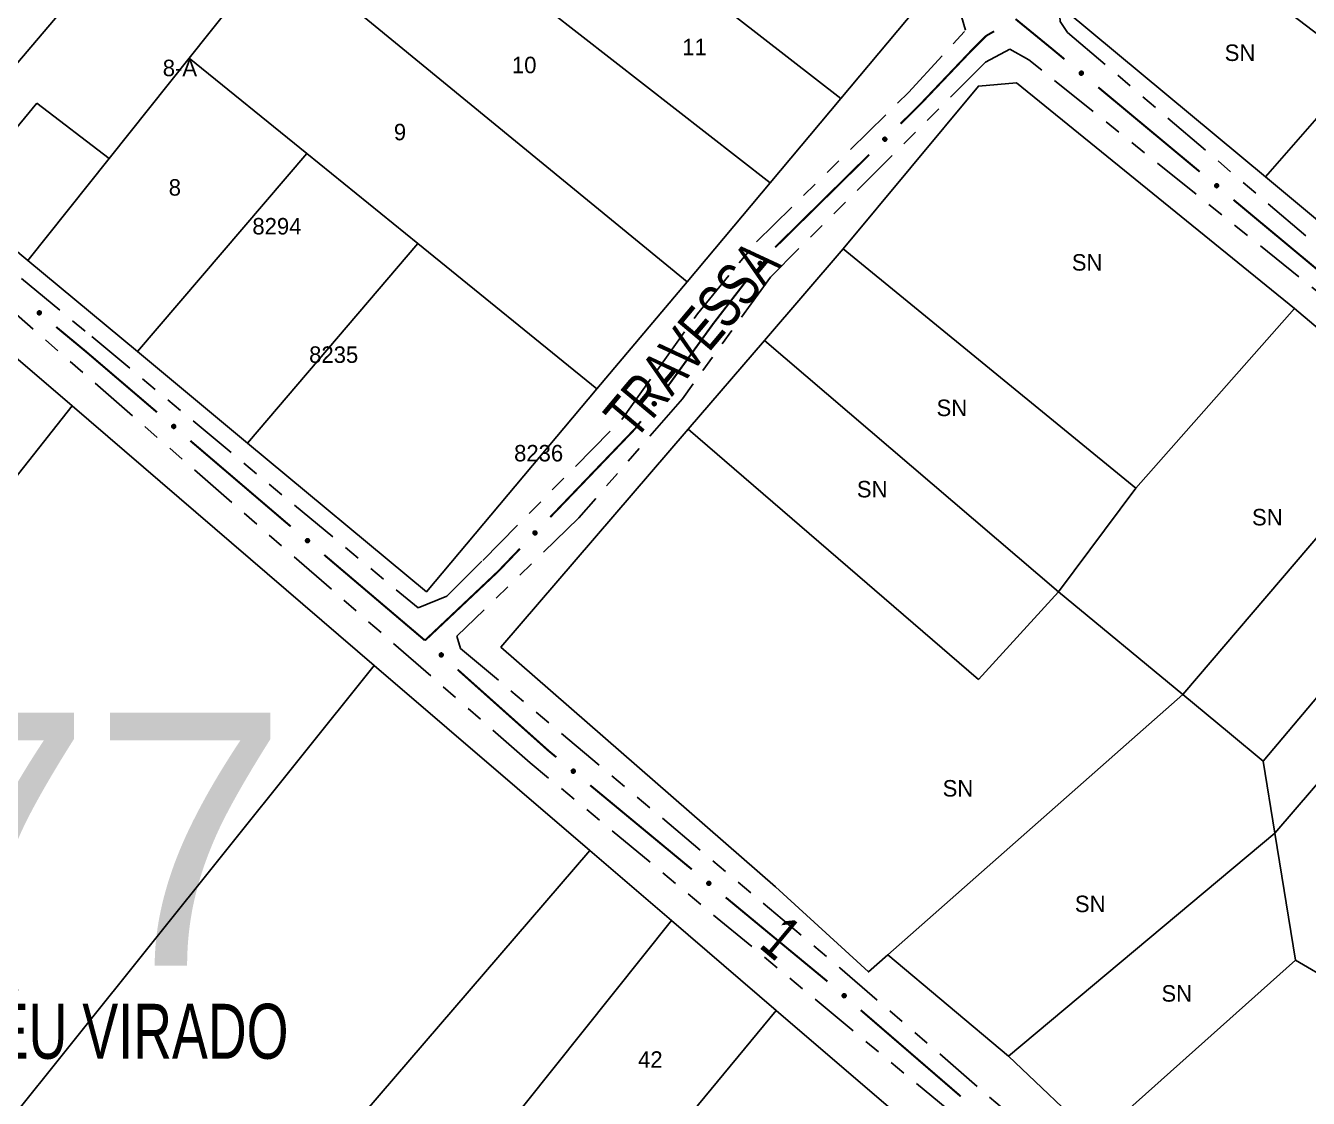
# Model space of a CAD drawing. Extents: x 204373 to 205952, y 4873300 to 4875179.
# Drawn here: x 205516 to 205632.6, y 4874047.8 to 4874145.4 of the extents above; entities that cross this region are included whole.
import ezdxf
from ezdxf.enums import TextEntityAlignment as Align

# ---------------------------------------------------------------- set-up
doc = ezdxf.new("R2010")
doc.units = 0
doc.header["$LTSCALE"] = 1.5
doc.header["$MEASUREMENT"] = 0
doc.linetypes.add('TRACO_25', pattern=[8, 3, -1, 1, -1, 1, -1])
for name, color, linetype in [('CD_MALHA_LOTES', 7, 'CONTINUOUS'), ('LM-TXT-LSB', 7, 'CONTINUOUS'), ('RU-QUADRA', 220, 'CONTINUOUS'), ('SV-EIXO-RUA-N-PAV', 6, 'CONTINUOUS'), ('SV-RUA-NAO-PAV', 7, 'CONTINUOUS'), ('SV-TXT-RUA-N-PAV', 7, 'CONTINUOUS'), ('Th_NmrPort', 1, 'CONTINUOUS')]:
    doc.layers.add(name, color=color, linetype=linetype)
doc.styles.add('ARIAL', font='ARIAL.SHX')
doc.styles.add('SWIS', font='swissko.ttf')

msp = doc.modelspace()

# ---------------------------------------------------------------- linework, layer by layer
at = {"layer": 'CD_MALHA_LOTES', "linetype": 'Continuous', "flags": 128}
for points in [[(205506.673134, 4874131.987802), (205529.994508, 4874159.438417)], [(205590.100991, 4874138.81512), (205566.262376, 4874157.373311)], [(205637.416084, 4874141.636147), (205618.680543, 4874155.943543)], [(205530.850399, 4874142.483117), (205538.844339, 4874152.532556)], [(205583.697039, 4874131.14173), (205560.647941, 4874149.12366)], [(205597.794301, 4874148.033455), (205590.100991, 4874138.81512)], [(205576.127948, 4874122.137437), (205545.260855, 4874147.452037)], [(205628.719442, 4874131.667741), (205610.596723, 4874146.737827)], [(205523.589285, 4874133.354937), (205530.850399, 4874142.483117)], [(205541.556059, 4874133.791969), (205530.850399, 4874142.483117)], [(205628.719442, 4874131.667741), (205637.416084, 4874141.636147)], [(205590.321033, 4874125.136261), (205602.611078, 4874139.9374), (205606.091547, 4874140.212287)], [(205606.091547, 4874140.212287), (205631.363186, 4874119.708956)], [(205509.655116, 4874129.507321), (205516.99763, 4874138.362171)], [(205516.99763, 4874138.362171), (205523.589285, 4874133.354937)], [(205590.100991, 4874138.81512), (205583.697039, 4874131.14173)], [(205526.167074, 4874115.772295), (205541.556059, 4874133.791969)], [(205551.64948, 4874125.60563), (205541.556059, 4874133.791969)], [(205516.198806, 4874124.064129), (205523.589285, 4874133.354937)], [(205637.643115, 4874124.247192), (205628.719442, 4874131.667741)], [(205583.697039, 4874131.14173), (205576.127948, 4874122.137437)], [(205516.198806, 4874124.064129), (205509.655116, 4874129.507321)], [(205536.16053, 4874107.459509), (205551.64948, 4874125.60563)], [(205551.64948, 4874125.60563), (205567.934846, 4874112.390812)], [(205583.155043, 4874116.79491), (205590.321033, 4874125.136261)], [(205616.945223, 4874103.357732), (205590.321033, 4874125.136261)], [(205505.466824, 4874123.50044), (205520.20981, 4874110.835692)], [(205526.167074, 4874115.772295), (205516.198806, 4874124.064129)], [(205576.127948, 4874122.137437), (205567.934846, 4874112.390812)], [(205616.945223, 4874103.357732), (205631.363186, 4874119.708956)], [(205631.363186, 4874119.708956), (205642.862284, 4874109.962137)], [(205576.213087, 4874108.714338), (205583.155043, 4874116.79491)], [(205609.886868, 4874093.931975), (205583.155043, 4874116.79491)], [(205536.16053, 4874107.459509), (205526.167074, 4874115.772295)], [(205567.934846, 4874112.390812), (205552.420182, 4874093.934357)], [(205520.20981, 4874110.835692), (205498.073437, 4874082.794485)], [(205520.20981, 4874110.835692), (205547.686467, 4874087.232268)], [(205621.211313, 4874084.571658), (205642.862284, 4874109.962137)], [(205576.213087, 4874108.714338), (205559.194359, 4874088.904209)], [(205602.623657, 4874085.963376), (205576.213087, 4874108.714338)], [(205552.420182, 4874093.934357), (205536.16053, 4874107.459509)], [(205628.521346, 4874078.529487), (205649.947693, 4874103.956431)], [(205609.886868, 4874093.931975), (205616.945223, 4874103.357732)], [(205629.584921, 4874071.970284), (205654.009984, 4874100.421178)], [(205609.886868, 4874093.931975), (205602.623657, 4874085.963376)], [(205621.211313, 4874084.571658), (205609.886868, 4874093.931975)], [(205559.194359, 4874088.904209), (205584.179129, 4874067.08005)], [(205506.973161, 4874036.412974), (205547.686467, 4874087.232268)], [(205547.686467, 4874087.232268), (205567.284492, 4874070.396868)], [(205594.388169, 4874060.913401), (205621.211313, 4874084.571658)], [(205625.438352, 4874081.077763), (205621.211313, 4874084.571658)], [(205628.521346, 4874078.529487), (205625.438352, 4874081.077763)], [(205629.584921, 4874071.970284), (205628.521346, 4874078.529487)], [(205605.342642, 4874051.677458), (205629.584921, 4874071.970284)], [(205631.456609, 4874060.42735), (205629.584921, 4874071.970284)], [(205524.891474, 4874021.064134), (205567.284492, 4874070.396868)], [(205567.284492, 4874070.396868), (205574.69969, 4874064.02695)], [(205584.179129, 4874067.08005), (205592.619978, 4874059.35384)], [(205553.372406, 4874037.284463), (205574.69969, 4874064.02695)], [(205574.69969, 4874064.02695), (205584.234424, 4874055.836274)], [(205592.619978, 4874059.35384), (205594.388169, 4874060.913401)], [(205605.342642, 4874051.677458), (205594.388169, 4874060.913401)], [(205613.271122, 4874044.177822), (205631.456609, 4874060.42735)], [(205634.862667, 4874058.401983), (205631.456609, 4874060.42735)], [(205562.468212, 4874029.486137), (205584.234424, 4874055.836274)], [(205584.234424, 4874055.836274), (205594.433271, 4874047.075103)], [(205613.271122, 4874044.177822), (205605.342642, 4874051.677458)]]:
    msp.add_lwpolyline(points, dxfattribs=at)
at = {"layer": 'RU-QUADRA', "linetype": 'Continuous', "flags": 128}
for points in [[(205597.794301, 4874148.033455), (205590.100991, 4874138.81512), (205583.697039, 4874131.14173), (205576.127948, 4874122.137437), (205567.934846, 4874112.390812), (205552.420182, 4874093.934357), (205536.16053, 4874107.459509), (205526.167074, 4874115.772295), (205516.198806, 4874124.064129), (205509.655116, 4874129.507321), (205506.673134, 4874131.987802), (205497.642596, 4874139.499611), (205470.11777, 4874162.395393), (205478.161066, 4874171.223106), (205485.749463, 4874179.551554), (205493.952644, 4874188.554744), (205501.96743, 4874197.351165), (205509.513111, 4874205.632733), (205516.976678, 4874213.824179), (205539.522782, 4874195.472701), (205554.60189, 4874183.199011), (205564.223253, 4874175.36767), (205573.416268, 4874167.884985)], [(205737.446217, 4874125.700868), (205718.862079, 4874102.248836), (205713.288873, 4874095.215795), (205705.711804, 4874086.985237), (205695.626783, 4874076.030428), (205677.514006, 4874091.092247), (205673.672091, 4874094.287021), (205669.061794, 4874098.120749), (205647.095852, 4874116.386696), (205637.643115, 4874124.247192), (205628.719442, 4874131.667741), (205610.596723, 4874146.737827), (205618.680543, 4874155.943543), (205626.542205, 4874164.896268), (205634.525693, 4874173.987728), (205641.876399, 4874182.358587), (205653.6503, 4874195.766503), (205677.140718, 4874176.125079), (205683.928875, 4874170.449188), (205693.13468, 4874162.75179), (205702.381209, 4874155.02034), (205711.587093, 4874147.322875), (205725.178818, 4874135.958206), (205731.311065, 4874130.830752)], [(205690.905935, 4874068.904923), (205660.471043, 4874034.468843), (205644.766316, 4874016.721931), (205635.497877, 4874024.331051), (205628.411083, 4874030.149104), (205612.681826, 4874043.651259), (205613.271122, 4874044.177822), (205605.342642, 4874051.677458), (205594.388169, 4874060.913401), (205592.619978, 4874059.35384), (205584.179129, 4874067.08005), (205559.194359, 4874088.904209), (205576.213087, 4874108.714338), (205583.155043, 4874116.79491), (205590.321033, 4874125.136261), (205602.611078, 4874139.9374), (205606.091547, 4874140.212287), (205631.363186, 4874119.708956), (205642.862284, 4874109.962137), (205649.947693, 4874103.956431), (205654.009984, 4874100.421178), (205663.422806, 4874092.229567), (205662.922223, 4874091.52951)]]:
    msp.add_lwpolyline(points, close=True, dxfattribs=at)
msp.add_lwpolyline([(205594.433271, 4874047.075103), (205584.234424, 4874055.836274), (205574.69969, 4874064.02695), (205567.284492, 4874070.396868), (205547.686467, 4874087.232268), (205520.20981, 4874110.835692), (205505.466824, 4874123.50044), (205493.676997, 4874133.62832), (205482.855221, 4874142.490573), (205474.650983, 4874149.209251), (205464.20672, 4874157.762349), (205455.417263, 4874164.960279), (205446.698875, 4874172.10001), (205430.890341, 4874185.046057)], dxfattribs=at)
at = {"layer": 'SV-EIXO-RUA-N-PAV', "const_width": 0.18}
for points in [[(205605.996812, 4874146.029865), (205608.901685, 4874143.65315)], [(205601.950172, 4874143.128365), (205603.20459, 4874144.382784)], [(205603.20459, 4874144.382784), (205603.326465, 4874144.504658)], [(205603.326465, 4874144.504658), (205604.045142, 4874144.915141)], [(205597.251792, 4874138.192694), (205601.79436, 4874142.964684)], [(205601.79436, 4874142.964684), (205601.950172, 4874143.128365)], [(205608.901685, 4874143.65315), (205609.363801, 4874143.275056)], [(205609.363801, 4874143.275056), (205610.442077, 4874142.377559)], [(205613.516457, 4874139.818616), (205622.739597, 4874132.141789)], [(205595.534742, 4874136.499286), (205596.958726, 4874137.903662)], [(205596.958726, 4874137.903662), (205597.251792, 4874138.192694)], [(205584.142876, 4874125.264279), (205592.686776, 4874133.690535)], [(205625.813977, 4874129.582846), (205635.037118, 4874121.906019)], [(205578.482003, 4874118.283904), (205581.533356, 4874122.23936)], [(205518.765517, 4874118.018971), (205521.075824, 4874116.105209)], [(205574.542958, 4874112.849919), (205578.479443, 4874118.280371)], [(205578.479443, 4874118.280371), (205578.482003, 4874118.283904)], [(205521.075824, 4874116.105209), (205521.475862, 4874115.773834)], [(205521.475862, 4874115.773834), (205527.923435, 4874110.264902)], [(205574.364659, 4874112.61759), (205574.542958, 4874112.849919)], [(205571.410705, 4874108.768499), (205571.929384, 4874109.444353)], [(205563.691239, 4874100.72555), (205571.308183, 4874108.661681)], [(205571.308183, 4874108.661681), (205571.410705, 4874108.768499)], [(205530.964551, 4874107.666514), (205539.327617, 4874100.520948)], [(205539.327617, 4874100.520948), (205539.695617, 4874100.206522)], [(205539.695617, 4874100.206522), (205540.088826, 4874099.872442)], [(205558.95288, 4874095.788632), (205560.921441, 4874097.839685)], [(205543.137148, 4874097.282514), (205552.282116, 4874089.512729)], [(205552.294719, 4874089.502021), (205558.838648, 4874095.680775)], [(205558.838648, 4874095.680775), (205558.95288, 4874095.788632)], [(205555.267014, 4874086.849959), (205563.469231, 4874079.520318)], [(205563.469231, 4874079.520318), (205563.536024, 4874079.460631)], [(205563.536024, 4874079.460631), (205564.237312, 4874078.880056)], [(205567.318462, 4874076.329269), (205576.56191, 4874068.676905)], [(205579.64306, 4874066.126118), (205582.724209, 4874063.57533)], [(205582.724209, 4874063.57533), (205582.79781, 4874063.514398)], [(205582.79781, 4874063.514398), (205588.893173, 4874058.481816)], [(205591.922448, 4874055.869663), (205601.006866, 4874048.029169)]]:
    msp.add_lwpolyline(points, dxfattribs=at)
at = {"layer": 'SV-EIXO-RUA-N-PAV'}
for points in [[(205611.939257, 4874141.274613), (205611.987894, 4874141.279759), (205612.030747, 4874141.274236), (205612.065163, 4874141.259342), (205612.092144, 4874141.238251), (205612.117316, 4874141.213565), (205612.137204, 4874141.183077), (205612.151782, 4874141.144349), (205612.157287, 4874141.095596), (205612.148744, 4874141.052069), (205612.135948, 4874141.017546), (205612.115575, 4874140.988146), (205612.091184, 4874140.964094), (205612.058831, 4874140.944483), (205612.01944, 4874140.930093), (205611.970283, 4874140.925744), (205611.928308, 4874140.931447), (205611.895397, 4874140.946727), (205611.86597, 4874140.967395), (205611.840573, 4874140.992906), (205611.821223, 4874141.022946), (205611.806806, 4874141.062633), (205611.803157, 4874141.111208), (205611.808367, 4874141.153138), (205611.82318, 4874141.186254), (205611.844181, 4874141.214768), (205611.868634, 4874141.240316), (205611.898449, 4874141.261584), (205611.939257, 4874141.274613)], [(205593.931163, 4874135.072396), (205593.930809, 4874135.121303), (205593.940505, 4874135.163409), (205593.958701, 4874135.196199), (205593.982335, 4874135.220983), (205594.009369, 4874135.243614), (205594.04166, 4874135.260418), (205594.08163, 4874135.27113), (205594.130688, 4874135.271829), (205594.173169, 4874135.259061), (205594.20627, 4874135.242942), (205594.233532, 4874135.219786), (205594.255077, 4874135.193155), (205594.271423, 4874135.159036), (205594.281883, 4874135.118424), (205594.281392, 4874135.069077), (205594.271603, 4874135.027863), (205594.25317, 4874134.996609), (205594.229717, 4874134.969349), (205594.20184, 4874134.946575), (205594.170048, 4874134.930263), (205594.129139, 4874134.919805), (205594.08044, 4874134.920935), (205594.039223, 4874134.930229), (205594.007718, 4874134.948218), (205593.9814, 4874134.971912), (205593.958371, 4874134.998752), (205593.940128, 4874135.030508), (205593.931163, 4874135.072396)], [(205624.236777, 4874131.038843), (205624.285414, 4874131.043989), (205624.328268, 4874131.038466), (205624.362684, 4874131.023572), (205624.389665, 4874131.002481), (205624.414837, 4874130.977795), (205624.434725, 4874130.947307), (205624.449303, 4874130.908579), (205624.454807, 4874130.859826), (205624.446264, 4874130.816298), (205624.433468, 4874130.781776), (205624.413095, 4874130.752376), (205624.388704, 4874130.728324), (205624.356352, 4874130.708713), (205624.316961, 4874130.694323), (205624.267804, 4874130.689974), (205624.225828, 4874130.695677), (205624.192918, 4874130.710957), (205624.163491, 4874130.731625), (205624.138094, 4874130.757136), (205624.118744, 4874130.787176), (205624.104327, 4874130.826863), (205624.100678, 4874130.875438), (205624.105887, 4874130.917368), (205624.120701, 4874130.950484), (205624.141702, 4874130.978998), (205624.166154, 4874131.004546), (205624.195969, 4874131.025814), (205624.236777, 4874131.038843)], [(205582.605952, 4874123.762639), (205582.60151, 4874123.811345), (205582.607653, 4874123.854114), (205582.623043, 4874123.888311), (205582.644522, 4874123.914983), (205582.66957, 4874123.939796), (205582.700343, 4874123.95924), (205582.739277, 4874123.973256), (205582.788105, 4874123.978055), (205582.831504, 4874123.968883), (205582.865838, 4874123.955588), (205582.89494, 4874123.934792), (205582.918636, 4874123.910056), (205582.937777, 4874123.877423), (205582.951596, 4874123.837828), (205582.955233, 4874123.788613), (205582.948923, 4874123.746725), (205582.933169, 4874123.714039), (205582.912076, 4874123.684913), (205582.886201, 4874123.659888), (205582.855884, 4874123.640975), (205582.815993, 4874123.627134), (205582.76737, 4874123.624188), (205582.72552, 4874123.630004), (205582.692621, 4874123.645295), (205582.664415, 4874123.666706), (205582.639222, 4874123.691527), (205582.618388, 4874123.721646), (205582.605952, 4874123.762639)], [(205517.184886, 4874119.471242), (205517.233511, 4874119.476502), (205517.276377, 4874119.471081), (205517.310828, 4874119.456268), (205517.337859, 4874119.435241), (205517.363089, 4874119.410614), (205517.383049, 4874119.380173), (205517.397718, 4874119.34148), (205517.403338, 4874119.29274), (205517.394898, 4874119.249192), (205517.382183, 4874119.21464), (205517.36188, 4874119.185192), (205517.337545, 4874119.161082), (205517.305239, 4874119.141395), (205517.265882, 4874119.126912), (205517.216735, 4874119.122447), (205517.174747, 4874119.128051), (205517.141801, 4874119.143253), (205517.112325, 4874119.163852), (205517.086868, 4874119.189303), (205517.067447, 4874119.219297), (205517.052936, 4874119.25895), (205517.049172, 4874119.307516), (205517.054283, 4874119.349458), (205517.069019, 4874119.38261), (205517.089952, 4874119.411172), (205517.114344, 4874119.436779), (205517.144109, 4874119.458117), (205517.184886, 4874119.471242)], [(205572.972218, 4874110.984008), (205572.965151, 4874111.032403), (205572.968974, 4874111.075441), (205572.982494, 4874111.11042), (205573.002501, 4874111.138214), (205573.026172, 4874111.164343), (205573.055849, 4874111.185422), (205573.093969, 4874111.201521), (205573.142466, 4874111.208951), (205573.186298, 4874111.202137), (205573.221299, 4874111.190717), (205573.251483, 4874111.171524), (205573.276481, 4874111.148104), (205573.297357, 4874111.116553), (205573.313295, 4874111.077762), (205573.319585, 4874111.028815), (205573.315548, 4874110.986647), (205573.301583, 4874110.953158), (205573.282095, 4874110.922936), (205573.257609, 4874110.896549), (205573.228358, 4874110.876026), (205573.189273, 4874110.860049), (205573.140881, 4874110.854481), (205573.098777, 4874110.858027), (205573.065101, 4874110.871519), (205573.035779, 4874110.891374), (205573.009282, 4874110.914797), (205572.986851, 4874110.943747), (205572.972218, 4874110.984008)], [(205529.406264, 4874109.142734), (205529.454963, 4874109.147253), (205529.497742, 4874109.141178), (205529.531963, 4874109.125841), (205529.558669, 4874109.104404), (205529.583521, 4874109.079395), (205529.603014, 4874109.048653), (205529.617091, 4874109.00974), (205529.621966, 4874108.96092), (205529.612863, 4874108.917507), (205529.599622, 4874108.883152), (205529.578872, 4874108.854017), (205529.554172, 4874108.830282), (205529.52157, 4874108.81109), (205529.481996, 4874108.797209), (205529.432787, 4874108.793495), (205529.390889, 4874108.799738), (205529.358178, 4874108.815442), (205529.32902, 4874108.836488), (205529.303954, 4874108.862324), (205529.284994, 4874108.892611), (205529.27109, 4874108.932481), (205529.268067, 4874108.981099), (205529.273817, 4874109.022958), (205529.289057, 4874109.055881), (205529.310424, 4874109.084121), (205529.335204, 4874109.109352), (205529.365291, 4874109.130233), (205529.406264, 4874109.142734)], [(205541.574766, 4874098.754399), (205541.623453, 4874098.759052), (205541.666248, 4874098.753096), (205541.700511, 4874098.737855), (205541.727277, 4874098.716492), (205541.752198, 4874098.691552), (205541.771777, 4874098.660864), (205541.785962, 4874098.621991), (205541.790973, 4874098.573184), (205541.78199, 4874098.529746), (205541.768845, 4874098.495355), (205541.748175, 4874098.466162), (205541.723542, 4874098.442358), (205541.690993, 4874098.423076), (205541.651458, 4874098.409085), (205541.602259, 4874098.405234), (205541.560344, 4874098.411361), (205541.52759, 4874098.426974), (205541.498373, 4874098.447939), (205541.473236, 4874098.473705), (205541.454191, 4874098.50394), (205541.440177, 4874098.543771), (205541.437019, 4874098.59238), (205541.442653, 4874098.634255), (205541.457801, 4874098.66722), (205541.479089, 4874098.695519), (205541.503799, 4874098.720819), (205541.533828, 4874098.741784), (205541.574766, 4874098.754399)], [(205562.127429, 4874099.255182), (205562.125733, 4874099.304061), (205562.13427, 4874099.346417), (205562.151559, 4874099.379694), (205562.174504, 4874099.405117), (205562.200907, 4874099.428482), (205562.232724, 4874099.446166), (205562.272385, 4874099.457971), (205562.321405, 4874099.460016), (205562.36422, 4874099.448419), (205562.397752, 4874099.433215), (205562.425639, 4874099.410816), (205562.447907, 4874099.384786), (205562.465183, 4874099.351129), (205562.476754, 4874099.310819), (205562.477618, 4874099.261478), (205562.468963, 4874099.22001), (205562.451396, 4874099.188262), (205562.4287, 4874099.160369), (205562.401458, 4874099.136838), (205562.370126, 4874099.119659), (205562.329519, 4874099.108083), (205562.280808, 4874099.107875), (205562.239351, 4874099.116035), (205562.207364, 4874099.133152), (205562.180406, 4874099.156115), (205562.156649, 4874099.182312), (205562.137541, 4874099.213555), (205562.127429, 4874099.255182)], [(205553.741011, 4874088.359588), (205553.789796, 4874088.363069), (205553.832435, 4874088.356086), (205553.866323, 4874088.340026), (205553.892567, 4874088.318025), (205553.916882, 4874088.292494), (205553.935717, 4874088.261344), (205553.948963, 4874088.222141), (205553.952799, 4874088.173228), (205553.942775, 4874088.130018), (205553.928807, 4874088.095953), (205553.907442, 4874088.067266), (205553.882243, 4874088.044061), (205553.84924, 4874088.025566), (205553.80938, 4874088.01253), (205553.760103, 4874088.009863), (205553.718347, 4874088.016996), (205553.685978, 4874088.033391), (205553.657274, 4874088.055053), (205553.632763, 4874088.081416), (205553.614451, 4874088.112099), (205553.601398, 4874088.152256), (205553.59941, 4874088.200927), (205553.606048, 4874088.242655), (205553.621985, 4874088.275246), (205553.643947, 4874088.303025), (205553.669258, 4874088.327724), (205553.699782, 4874088.34796), (205553.741011, 4874088.359588)], [(205565.73741, 4874077.781081), (205565.786033, 4874077.786356), (205565.828901, 4874077.780946), (205565.863356, 4874077.766144), (205565.890393, 4874077.745124), (205565.91563, 4874077.720505), (205565.935599, 4874077.69007), (205565.950279, 4874077.651381), (205565.955913, 4874077.602642), (205565.947486, 4874077.559092), (205565.934781, 4874077.524536), (205565.914486, 4874077.495082), (205565.890159, 4874077.470966), (205565.857859, 4874077.451269), (205565.818506, 4874077.436775), (205565.76936, 4874077.432296), (205565.72737, 4874077.437887), (205565.694419, 4874077.45308), (205565.664937, 4874077.47367), (205565.639473, 4874077.499113), (205565.620043, 4874077.529102), (205565.605521, 4874077.568751), (205565.601743, 4874077.617316), (205565.606842, 4874077.65926), (205565.621568, 4874077.692415), (205565.642493, 4874077.720984), (205565.666878, 4874077.746597), (205565.696636, 4874077.767944), (205565.73741, 4874077.781081)], [(205578.062008, 4874067.57793), (205578.110631, 4874067.583205), (205578.153499, 4874067.577796), (205578.187954, 4874067.562993), (205578.214991, 4874067.541974), (205578.240228, 4874067.517354), (205578.260197, 4874067.486919), (205578.274877, 4874067.44823), (205578.280511, 4874067.399491), (205578.272084, 4874067.355942), (205578.259379, 4874067.321386), (205578.239084, 4874067.291931), (205578.214757, 4874067.267815), (205578.182456, 4874067.248118), (205578.143104, 4874067.233624), (205578.093958, 4874067.229145), (205578.051968, 4874067.234736), (205578.019017, 4874067.249929), (205577.989535, 4874067.270519), (205577.964071, 4874067.295963), (205577.944641, 4874067.325951), (205577.930119, 4874067.3656), (205577.926341, 4874067.414165), (205577.93144, 4874067.456109), (205577.946166, 4874067.489264), (205577.967091, 4874067.517833), (205577.991476, 4874067.543447), (205578.021234, 4874067.564793), (205578.062008, 4874067.57793)], [(205590.371531, 4874057.353624), (205590.420252, 4874057.3579), (205590.463, 4874057.351612), (205590.497144, 4874057.336105), (205590.523743, 4874057.314535), (205590.54847, 4874057.289403), (205590.56781, 4874057.258564), (205590.581693, 4874057.219582), (205590.586325, 4874057.170738), (205590.577005, 4874057.12737), (205590.563594, 4874057.093082), (205590.542699, 4874057.064051), (205590.517882, 4874057.040439), (205590.485184, 4874057.021409), (205590.445542, 4874057.007726), (205590.396315, 4874057.004257), (205590.354448, 4874057.010709), (205590.321816, 4874057.026575), (205590.292763, 4874057.047766), (205590.267826, 4874057.073726), (205590.249017, 4874057.104108), (205590.235311, 4874057.144046), (205590.232531, 4874057.192679), (205590.238489, 4874057.234509), (205590.253893, 4874057.267355), (205590.2754, 4874057.295488), (205590.300306, 4874057.320596), (205590.330496, 4874057.341327), (205590.371531, 4874057.353624)]]:
    msp.add_lwpolyline(points, close=True, dxfattribs=at)
for points in [[(205611.803157, 4874141.111208), (205612.058831, 4874140.944483)], [(205611.806789, 4874141.130015), (205612.070701, 4874140.956508)], [(205611.806806, 4874141.062633), (205612.01944, 4874140.930093)], [(205611.808367, 4874141.153138), (205612.091184, 4874140.964094)], [(205611.808912, 4874141.08564), (205612.036469, 4874140.938842)], [(205611.817949, 4874141.166885), (205612.100739, 4874140.977665)], [(205611.819769, 4874141.041095), (205611.988602, 4874140.932525)], [(205611.821223, 4874141.022946), (205611.970283, 4874140.925744)], [(205611.82318, 4874141.186254), (205612.115575, 4874140.988146)], [(205611.83464, 4874141.005638), (205611.944051, 4874140.932324)], [(205611.835401, 4874141.198517), (205612.122738, 4874141.001963)], [(205611.840573, 4874140.992906), (205611.928308, 4874140.931447)], [(205611.844181, 4874141.214768), (205612.135948, 4874141.017546)], [(205611.860019, 4874141.225961), (205612.139663, 4874141.03936)], [(205611.868634, 4874141.240316), (205612.148744, 4874141.052069)], [(205611.887087, 4874141.247816), (205612.149774, 4874141.077103)], [(205611.898449, 4874141.261584), (205612.157287, 4874141.095596)], [(205611.918349, 4874141.266178), (205612.150622, 4874141.120781)], [(205611.939257, 4874141.274613), (205612.151782, 4874141.144349)], [(205611.965864, 4874141.276339), (205612.13854, 4874141.16812)], [(205611.987894, 4874141.279759), (205612.137204, 4874141.183077)], [(205612.012336, 4874141.276716), (205612.119825, 4874141.203226)], [(205612.030747, 4874141.274236), (205612.117316, 4874141.213565)], [(205593.930809, 4874135.121303), (205594.04166, 4874135.260418)], [(205593.931163, 4874135.072396), (205594.08163, 4874135.27113)], [(205593.932052, 4874135.099044), (205594.056675, 4874135.260281)], [(205593.936233, 4874135.14533), (205594.019904, 4874135.245098)], [(205593.937507, 4874135.050762), (205594.104971, 4874135.267665)], [(205593.940128, 4874135.030508), (205594.130688, 4874135.271829)], [(205593.940505, 4874135.163409), (205594.009369, 4874135.243614)], [(205593.952717, 4874135.01785), (205594.148355, 4874135.26254)], [(205593.958371, 4874134.998752), (205594.173169, 4874135.259061)], [(205593.971813, 4874134.988771), (205594.184926, 4874135.248778)], [(205593.9814, 4874134.971912), (205594.20627, 4874135.242942)], [(205593.996712, 4874134.961582), (205594.220484, 4874135.228269)], [(205594.007718, 4874134.948218), (205594.233532, 4874135.219786)], [(205594.026481, 4874134.941113), (205594.242508, 4874135.203994)], [(205594.039223, 4874134.930229), (205594.255077, 4874135.193155)], [(205594.06208, 4874134.926393), (205594.260619, 4874135.172027)], [(205594.08044, 4874134.920935), (205594.271423, 4874135.159036)], [(205594.106449, 4874134.924156), (205594.274845, 4874135.136228)], [(205594.129139, 4874134.919805), (205594.281883, 4874135.118424)], [(205594.151843, 4874134.930595), (205594.27644, 4874135.087973)], [(205594.170048, 4874134.930263), (205594.281392, 4874135.069077)], [(205594.188588, 4874134.941919), (205594.272273, 4874135.043617)], [(205594.20184, 4874134.946575), (205594.271603, 4874135.027863)], [(205624.100678, 4874130.875438), (205624.356352, 4874130.708713)], [(205624.10431, 4874130.894245), (205624.368222, 4874130.720738)], [(205624.104327, 4874130.826863), (205624.316961, 4874130.694323)], [(205624.105887, 4874130.917368), (205624.388704, 4874130.728324)], [(205624.106432, 4874130.84987), (205624.333989, 4874130.703072)], [(205624.115469, 4874130.931115), (205624.398259, 4874130.741895)], [(205624.11729, 4874130.805325), (205624.286123, 4874130.696755)], [(205624.118744, 4874130.787176), (205624.267804, 4874130.689974)], [(205624.120701, 4874130.950484), (205624.413095, 4874130.752376)], [(205624.132161, 4874130.769868), (205624.241572, 4874130.696554)], [(205624.132922, 4874130.962747), (205624.420259, 4874130.766193)], [(205624.138094, 4874130.757136), (205624.225828, 4874130.695677)], [(205624.141702, 4874130.978998), (205624.433468, 4874130.781776)], [(205624.15754, 4874130.990191), (205624.437184, 4874130.80359)], [(205624.166154, 4874131.004546), (205624.446264, 4874130.816298)], [(205624.184607, 4874131.012046), (205624.447295, 4874130.841333)], [(205624.195969, 4874131.025814), (205624.454807, 4874130.859826)], [(205624.215869, 4874131.030408), (205624.448143, 4874130.885011)], [(205624.236777, 4874131.038843), (205624.449303, 4874130.908579)], [(205624.263384, 4874131.040569), (205624.43606, 4874130.93235)], [(205624.285414, 4874131.043989), (205624.434725, 4874130.947307)], [(205624.309857, 4874131.040946), (205624.417346, 4874130.967456)], [(205624.328268, 4874131.038466), (205624.414837, 4874130.977795)], [(205582.60151, 4874123.811345), (205582.700343, 4874123.95924)], [(205582.60461, 4874123.789267), (205582.715317, 4874123.960359)], [(205582.604906, 4874123.83574), (205582.679944, 4874123.942155)], [(205582.605952, 4874123.762639), (205582.739277, 4874123.973256)], [(205582.607653, 4874123.854114), (205582.66957, 4874123.939796)], [(205582.614083, 4874123.74161), (205582.762826, 4874123.971755)], [(205582.618388, 4874123.721646), (205582.788105, 4874123.978055)], [(205582.631991, 4874123.710086), (205582.806487, 4874123.970275)], [(205582.639222, 4874123.691527), (205582.831504, 4874123.968883)], [(205582.653451, 4874123.682705), (205582.84408, 4874123.959619)], [(205582.664415, 4874123.666706), (205582.865838, 4874123.955588)], [(205582.680536, 4874123.657693), (205582.881228, 4874123.942155)], [(205582.692621, 4874123.645295), (205582.89494, 4874123.934792)], [(205582.711913, 4874123.639784), (205582.905205, 4874123.919806)], [(205582.72552, 4874123.630004), (205582.918636, 4874123.910056)], [(205582.748618, 4874123.628092), (205582.925925, 4874123.889466)], [(205582.76737, 4874123.624188), (205582.937777, 4874123.877423)], [(205582.793019, 4874123.629572), (205582.943094, 4874123.854981)], [(205582.815993, 4874123.627134), (205582.951596, 4874123.837828)], [(205582.837716, 4874123.639784), (205582.948718, 4874123.807028)], [(205582.855884, 4874123.640975), (205582.955233, 4874123.788613)], [(205582.873384, 4874123.654141), (205582.948274, 4874123.762479)], [(205582.886201, 4874123.659888), (205582.948923, 4874123.746725)], [(205517.049172, 4874119.307516), (205517.305239, 4874119.141395)], [(205517.05276, 4874119.326331), (205517.317081, 4874119.153448)], [(205517.052936, 4874119.25895), (205517.265882, 4874119.126912)], [(205517.054283, 4874119.349458), (205517.337545, 4874119.161082)], [(205517.054987, 4874119.281962), (205517.28289, 4874119.135701)], [(205517.063833, 4874119.363228), (205517.347069, 4874119.174676)], [(205517.06595, 4874119.237443), (205517.235038, 4874119.129271)], [(205517.067447, 4874119.219297), (205517.216735, 4874119.122447)], [(205517.069019, 4874119.38261), (205517.36188, 4874119.185192)], [(205517.080905, 4874119.202021), (205517.190488, 4874119.128965)], [(205517.081211, 4874119.394902), (205517.36901, 4874119.199025)], [(205517.086868, 4874119.189303), (205517.174747, 4874119.128051)], [(205517.089952, 4874119.411172), (205517.382183, 4874119.21464)], [(205517.105764, 4874119.422403), (205517.385847, 4874119.236463)], [(205517.114344, 4874119.436779), (205517.394898, 4874119.249192)], [(205517.132779, 4874119.444322), (205517.395869, 4874119.27423)], [(205517.144109, 4874119.458117), (205517.403338, 4874119.29274)], [(205517.163998, 4874119.462758), (205517.396614, 4874119.317909)], [(205517.184886, 4874119.471242), (205517.397718, 4874119.34148)], [(205517.211489, 4874119.473031), (205517.38442, 4874119.36522)], [(205517.233511, 4874119.476502), (205517.383049, 4874119.380173)], [(205517.25796, 4874119.473517), (205517.365623, 4874119.400281)], [(205517.276377, 4874119.471081), (205517.363089, 4874119.410614)], [(205572.965151, 4874111.032403), (205573.055849, 4874111.185422)], [(205572.967225, 4874111.056946), (205573.036403, 4874111.167259)], [(205572.968974, 4874111.075441), (205573.026172, 4874111.164343)], [(205572.96944, 4874111.010525), (205573.070741, 4874111.187348)], [(205572.972218, 4874110.984008), (205573.093969, 4874111.201521)], [(205572.981473, 4874110.96345), (205573.117565, 4874111.201295)], [(205572.986851, 4874110.943747), (205573.142466, 4874111.208951)], [(205573.001059, 4874110.932939), (205573.161242, 4874111.202176)], [(205573.009282, 4874110.914797), (205573.186298, 4874111.202137)], [(205573.023967, 4874110.906757), (205573.199355, 4874111.193566)], [(205573.035779, 4874110.891374), (205573.221299, 4874111.190717)], [(205573.052364, 4874110.883245), (205573.237394, 4874111.178135)], [(205573.065101, 4874110.871519), (205573.251483, 4874111.171524)], [(205573.084662, 4874110.867058), (205573.262543, 4874111.157114)], [(205573.098777, 4874110.858027), (205573.276481, 4874111.148104)], [(205573.121945, 4874110.857366), (205573.284872, 4874111.127937)], [(205573.140881, 4874110.854481), (205573.297357, 4874111.116553)], [(205573.166201, 4874110.861243), (205573.303878, 4874111.094431)], [(205573.189273, 4874110.860049), (205573.313295, 4874111.077762)], [(205573.210281, 4874110.873855), (205573.312085, 4874111.046852)], [(205573.228358, 4874110.876026), (205573.319585, 4874111.028815)], [(205573.245122, 4874110.890117), (205573.314049, 4874111.002344)], [(205573.257609, 4874110.896549), (205573.315548, 4874110.986647)], [(205529.268067, 4874108.981099), (205529.52157, 4874108.81109)], [(205529.27109, 4874108.932481), (205529.481996, 4874108.797209)], [(205529.271942, 4874108.999857), (205529.533594, 4874108.822961)], [(205529.273491, 4874108.955459), (205529.499136, 4874108.805738)], [(205529.273817, 4874109.022958), (205529.554172, 4874108.830282)], [(205529.283576, 4874109.03658), (205529.563902, 4874108.843729)], [(205529.283774, 4874108.910778), (205529.451192, 4874108.800039)], [(205529.284994, 4874108.892611), (205529.432787, 4874108.793495)], [(205529.289057, 4874109.055881), (205529.578872, 4874108.854017)], [(205529.298186, 4874108.875132), (205529.406642, 4874108.800412)], [(205529.301435, 4874109.067985), (205529.586213, 4874108.86774)], [(205529.303954, 4874108.862324), (205529.390889, 4874108.799738)], [(205529.310424, 4874109.084121), (205529.599622, 4874108.883152)], [(205529.326405, 4874109.095109), (205529.603619, 4874108.904917)], [(205529.335204, 4874109.109352), (205529.612863, 4874108.917507)], [(205529.353752, 4874109.116613), (205529.614216, 4874108.942526)], [(205529.365291, 4874109.130233), (205529.621966, 4874108.96092)], [(205529.385248, 4874109.134571), (205529.615627, 4874108.986189)], [(205529.406264, 4874109.142734), (205529.617091, 4874109.00974)], [(205529.432891, 4874109.144118), (205529.604156, 4874109.03368)], [(205529.454963, 4874109.147253), (205529.603014, 4874109.048653)], [(205529.479364, 4874109.143895), (205529.585896, 4874109.069024)], [(205529.497742, 4874109.141178), (205529.583521, 4874109.079395)], [(205541.49504, 4874098.706552), (205541.772781, 4874098.51713)], [(205541.503799, 4874098.720819), (205541.78199, 4874098.529746)], [(205541.522327, 4874098.728131), (205541.783273, 4874098.554769)], [(205541.533828, 4874098.741784), (205541.790973, 4874098.573184)], [(205541.553773, 4874098.746177), (205541.784563, 4874098.598436)], [(205541.574766, 4874098.754399), (205541.785962, 4874098.621991)], [(205541.601389, 4874098.755856), (205541.772961, 4874098.645895)], [(205541.623453, 4874098.759052), (205541.771777, 4874098.660864)], [(205541.647863, 4874098.755762), (205541.754602, 4874098.681188)], [(205541.666248, 4874098.753096), (205541.752198, 4874098.691552)], [(205562.125733, 4874099.304061), (205562.232724, 4874099.446166)], [(205562.127429, 4874099.255182), (205562.272385, 4874099.457971)], [(205562.127587, 4874099.281844), (205562.247738, 4874099.446441)], [(205562.130495, 4874099.328227), (205562.211397, 4874099.430254)], [(205562.13427, 4874099.346417), (205562.200907, 4874099.428482)], [(205562.134365, 4874099.23373), (205562.295812, 4874099.455148)], [(205562.137541, 4874099.213555), (205562.321405, 4874099.460016)], [(205562.150472, 4874099.201248), (205562.339321, 4874099.451216)], [(205562.156649, 4874099.182312), (205562.36422, 4874099.448419)], [(205562.17036, 4874099.172704), (205562.376255, 4874099.438463)], [(205562.180406, 4874099.156115), (205562.397752, 4874099.433215)], [(205562.195995, 4874099.146209), (205562.412363, 4874099.418938)], [(205562.207364, 4874099.133152), (205562.425639, 4874099.410816)], [(205562.226315, 4874099.126565), (205562.435045, 4874099.395276)], [(205562.239351, 4874099.116035), (205562.447907, 4874099.384786)], [(205562.262305, 4874099.112827), (205562.454027, 4874099.363819)], [(205562.280808, 4874099.107875), (205562.465183, 4874099.351129)], [(205562.306719, 4874099.111809), (205562.46923, 4874099.328423)], [(205562.329519, 4874099.108083), (205562.476754, 4874099.310819)], [(205562.351919, 4874099.119492), (205562.472149, 4874099.28023)], [(205562.370126, 4874099.119659), (205562.477618, 4874099.261478)], [(205562.388339, 4874099.13182), (205562.469201, 4874099.235776)], [(205562.401458, 4874099.136838), (205562.468963, 4874099.22001)], [(205541.437019, 4874098.59238), (205541.690993, 4874098.423076)], [(205541.440177, 4874098.543771), (205541.651458, 4874098.409085)], [(205541.440841, 4874098.611149), (205541.702984, 4874098.43498)], [(205541.442515, 4874098.566755), (205541.668574, 4874098.417662)], [(205541.442653, 4874098.634255), (205541.723542, 4874098.442358)], [(205541.452374, 4874098.647904), (205541.733234, 4874098.455832)], [(205541.452921, 4874098.522103), (205541.620646, 4874098.411829)], [(205541.454191, 4874098.50394), (205541.602259, 4874098.405234)], [(205541.457801, 4874098.66722), (205541.748175, 4874098.466162)], [(205541.467432, 4874098.486497), (205541.576096, 4874098.412079)], [(205541.470146, 4874098.679359), (205541.755478, 4874098.479906)], [(205541.473236, 4874098.473705), (205541.560344, 4874098.411361)], [(205541.479089, 4874098.695519), (205541.768845, 4874098.495355)], [(205553.603682, 4874088.219599), (205553.861514, 4874088.037179)], [(205553.606048, 4874088.242655), (205553.882243, 4874088.044061)], [(205553.616095, 4874088.256066), (205553.892256, 4874088.057298)], [(205553.621985, 4874088.275246), (205553.907442, 4874088.067266)], [(205553.634617, 4874088.287084), (205553.915073, 4874088.08083)], [(205553.643947, 4874088.303025), (205553.928807, 4874088.095953)], [(205553.660158, 4874088.313671), (205553.933265, 4874088.117627)], [(205553.669258, 4874088.327724), (205553.942775, 4874088.130018)], [(205553.687956, 4874088.334588), (205553.94466, 4874088.155003)], [(205553.699782, 4874088.34796), (205553.952799, 4874088.173228)], [(205553.719827, 4874088.351872), (205553.946999, 4874088.198626)], [(205553.741011, 4874088.359588), (205553.948963, 4874088.222141)], [(205553.767662, 4874088.360404), (205553.93654, 4874088.246351)], [(205553.789796, 4874088.363069), (205553.935717, 4874088.261344)], [(205553.81412, 4874088.359193), (205553.919036, 4874088.282075)], [(205553.832435, 4874088.356086), (205553.916882, 4874088.292494)], [(205553.59941, 4874088.200927), (205553.84924, 4874088.025566)], [(205553.601398, 4874088.152256), (205553.80938, 4874088.01253)], [(205553.604287, 4874088.175177), (205553.826698, 4874088.020693)], [(205553.613618, 4874088.130288), (205553.778643, 4874088.016014)], [(205553.614451, 4874088.112099), (205553.760103, 4874088.009863)], [(205553.627269, 4874088.094343), (205553.734112, 4874088.017335)], [(205553.632763, 4874088.081416), (205553.718347, 4874088.016996)], [(205565.642493, 4874077.720984), (205565.934781, 4874077.524536)], [(205565.658301, 4874077.732219), (205565.938439, 4874077.54636)], [(205565.666878, 4874077.746597), (205565.947486, 4874077.559092)], [(205565.685311, 4874077.754146), (205565.94845, 4874077.58413)], [(205565.696636, 4874077.767944), (205565.955913, 4874077.602642)], [(205565.716524, 4874077.772591), (205565.949182, 4874077.62781)], [(205565.73741, 4874077.781081), (205565.950279, 4874077.651381)], [(205565.764012, 4874077.782878), (205565.936974, 4874077.675117)], [(205565.786033, 4874077.786356), (205565.935599, 4874077.69007)], [(205565.810483, 4874077.783377), (205565.918167, 4874077.710173)], [(205565.828901, 4874077.780946), (205565.91563, 4874077.720505)], [(205565.601743, 4874077.617316), (205565.857859, 4874077.451269)], [(205565.605325, 4874077.636132), (205565.869697, 4874077.463325)], [(205565.605521, 4874077.568751), (205565.818506, 4874077.436775)], [(205565.606842, 4874077.65926), (205565.890159, 4874077.470966)], [(205565.607565, 4874077.591763), (205565.835511, 4874077.445569)], [(205565.616388, 4874077.673032), (205565.899678, 4874077.484562)], [(205565.618541, 4874077.547248), (205565.787661, 4874077.439125)], [(205565.620043, 4874077.529102), (205565.76936, 4874077.432296)], [(205565.621568, 4874077.692415), (205565.914486, 4874077.495082)], [(205565.633506, 4874077.51183), (205565.743111, 4874077.438806)], [(205565.633756, 4874077.704711), (205565.921613, 4874077.508918)], [(205565.639473, 4874077.499113), (205565.72737, 4874077.437887)], [(205577.926341, 4874067.414165), (205578.182456, 4874067.248118)], [(205577.929923, 4874067.432981), (205578.194294, 4874067.260175)], [(205577.930119, 4874067.3656), (205578.143104, 4874067.233624)], [(205577.93144, 4874067.456109), (205578.214757, 4874067.267815)], [(205577.932163, 4874067.388612), (205578.160109, 4874067.242418)], [(205577.940986, 4874067.469881), (205578.224276, 4874067.281411)], [(205577.943139, 4874067.344097), (205578.112259, 4874067.235974)], [(205577.944641, 4874067.325951), (205578.093958, 4874067.229145)], [(205577.946166, 4874067.489264), (205578.239084, 4874067.291931)], [(205577.958104, 4874067.308679), (205578.067709, 4874067.235655)], [(205577.958354, 4874067.50156), (205578.246211, 4874067.305767)], [(205577.964071, 4874067.295963), (205578.051968, 4874067.234736)], [(205577.967091, 4874067.517833), (205578.259379, 4874067.321386)], [(205577.982899, 4874067.529069), (205578.263036, 4874067.343209)], [(205577.991476, 4874067.543447), (205578.272084, 4874067.355942)], [(205578.009908, 4874067.550995), (205578.273047, 4874067.380979)], [(205578.021234, 4874067.564793), (205578.280511, 4874067.399491)], [(205578.041122, 4874067.56944), (205578.27378, 4874067.424659)], [(205578.062008, 4874067.57793), (205578.274877, 4874067.44823)], [(205578.08861, 4874067.579727), (205578.261572, 4874067.471966)], [(205578.110631, 4874067.583205), (205578.260197, 4874067.486919)], [(205578.135081, 4874067.580227), (205578.242764, 4874067.507022)], [(205578.153499, 4874067.577796), (205578.240228, 4874067.517354)], [(205590.232531, 4874057.192679), (205590.485184, 4874057.021409)], [(205590.235311, 4874057.144046), (205590.445542, 4874057.007726)], [(205590.236499, 4874057.211417), (205590.497267, 4874057.03322)], [(205590.237827, 4874057.167012), (205590.462724, 4874057.016169)], [(205590.238489, 4874057.234509), (205590.517882, 4874057.040439)], [(205590.247887, 4874057.12228), (205590.414752, 4874057.010709)], [(205590.248316, 4874057.248082), (205590.527678, 4874057.053837)], [(205590.249017, 4874057.104108), (205590.396315, 4874057.004257)], [(205590.253893, 4874057.267355), (205590.542699, 4874057.064051)], [(205590.262122, 4874057.086563), (205590.370205, 4874057.011304)], [(205590.266331, 4874057.279398), (205590.550108, 4874057.077737)], [(205590.267826, 4874057.073726), (205590.354448, 4874057.010709)], [(205590.2754, 4874057.295488), (205590.563594, 4874057.093082)], [(205590.291436, 4874057.306397), (205590.567699, 4874057.114826)], [(205590.300306, 4874057.320596), (205590.577005, 4874057.12737)], [(205590.318889, 4874057.327764), (205590.578483, 4874057.152383)], [(205590.330496, 4874057.341327), (205590.586325, 4874057.170738)], [(205590.350475, 4874057.345565), (205590.580112, 4874057.196038)], [(205590.371531, 4874057.353624), (205590.581693, 4874057.219582)], [(205590.398164, 4874057.354875), (205590.568878, 4874057.243586)], [(205590.420252, 4874057.3579), (205590.56781, 4874057.258564)], [(205590.444636, 4874057.35442), (205590.550794, 4874057.27902)], [(205590.463, 4874057.351612), (205590.54847, 4874057.289403)]]:
    msp.add_lwpolyline(points, dxfattribs=at)
at = {"layer": 'SV-RUA-NAO-PAV', "linetype": 'TRACO_25'}
for points in [[(205507.514055, 4874205.798677, 6.833364), (205482.933122, 4874178.921702, 6.511793), (205468.539658, 4874164.320673, 6.437585), (205468.515151, 4874162.595482, 6.437585), (205469.417176, 4874160.695233, 6.437585), (205521.989479, 4874117.138203, 6.017069), (205551.669439, 4874092.459224, 5.992333), (205554.273262, 4874093.534236, 5.81918), (205557.552492, 4874096.784462, 5.893388), (205570.193706, 4874109.610366, 6.091278), (205573.272293, 4874113.910718, 6.091278), (205577.076729, 4874119.21115, 6.116014), (205582.433255, 4874125.761658, 6.116014), (205596.276149, 4874139.362599, 6.313904), (205601.457674, 4874145.013014, 6.53653), (205600.705703, 4874147.513323, 6.53653), (205597.524433, 4874151.388887, 6.511793), (205556.498342, 4874185.89443, 6.462321), (205518.828692, 4874216.874442, 6.882836), (205516.825543, 4874216.724508, 6.882836), (205514.94821, 4874214.574346, 6.882836), (205511.118696, 4874209.398929, 6.808628)], [(205651.546998, 4874195.591571, 6.116014), (205623.98562, 4874163.819151, 6.041805), (205609.945545, 4874147.187904, 6.33864), (205610.04613, 4874145.812747, 6.33864), (205610.722517, 4874144.812607, 6.33864), (205644.610509, 4874115.857978, 5.868652), (205680.176416, 4874086.128193, 5.200774), (205695.003479, 4874075.076347, 5.126565), (205696.781516, 4874074.426201, 5.126565), (205699.009616, 4874075.901273, 5.126565), (205715.38007, 4874094.277641, 5.126565), (205727.49499, 4874108.578732, 5.126565), (205737.682236, 4874121.579758, 5.225511), (205739.308505, 4874125.880169, 5.225511), (205739.532761, 4874129.455558, 5.10183), (205711.706452, 4874151.884209, 5.448136), (205666.722628, 4874190.990429, 5.893388), (205656.378697, 4874198.866735, 6.091278), (205654.175212, 4874198.766815, 6.091278)]]:
    msp.add_polyline3d(points, close=True, dxfattribs=at)
for points in [[(205404.877184, 4874118.593219, 5.274983), (205469.597174, 4874064.30949, 5.646026), (205522.420054, 4874020.177386, 5.349192), (205578.851774, 4873971.447458, 5.176038), (205629.157616, 4874022.132536, 5.126565), (205618.920687, 4874030.974589, 5.497609), (205561.865044, 4874078.382234, 5.571817), (205512.122303, 4874121.78913, 6.165486), (205469.869408, 4874155.794668, 6.33864), (205410.383138, 4874208.878046, 6.190223)], [(205722.681053, 4874047.772159, 4.804995), (205696.332094, 4874070.225752, 5.225511), (205650.47242, 4874107.556811, 5.769707), (205607.196677, 4874142.32663, 6.437585), (205605.462124, 4874143.290271, 6.437585), (205603.261446, 4874142.112616, 6.33864), (205583.711281, 4874122.561249, 6.14075), (205575.701917, 4874111.485347, 5.967597), (205566.290238, 4874100.659531, 5.843915), (205555.200867, 4874089.883791, 5.769707), (205555.526726, 4874088.783655, 5.769707), (205590.015707, 4874059.728989, 5.843915), (205641.661864, 4874015.096878, 5.547081)]]:
    msp.add_polyline3d(points, dxfattribs=at)

# ---------------------------------------------------------------- texts
at = {"layer": 'LM-TXT-LSB', "style": 'SWIS'}
msp.add_text('77', height=23, dxfattribs=at).set_placement((205504.127336, 4874059.921782))
at = {"layer": 'LM-TXT-LSB', "style": 'ARIAL', "width": 0.7}
msp.add_text('CHAPÉU VIRADO', height=5, dxfattribs=at).set_placement((205499.408067, 4874051.449928))
at = {"layer": 'SV-TXT-RUA-N-PAV', "style": 'ARIAL', "width": 0.7}
for s, rotation, p in [('TRAVESSA', 50, (205571.393094, 4874107.640499)), ('1', 320, (205582.560546, 4874061.635892))]:
    msp.add_text(s, height=4, rotation=rotation, dxfattribs=at).set_placement(p)
at = {"layer": 'Th_NmrPort', "color": 1}
for s, p in [('11', (205575.686901, 4874143.48361)), ('SN', (205625.011781, 4874142.96559)), ('8-A', (205528.452343, 4874141.581046)), ('10', (205560.202819, 4874141.853707)), ('9', (205549.466934, 4874135.749331)), ('8', (205528.995645, 4874130.715023)), ('8294', (205536.60186, 4874127.183566)), ('SN', (205611.10898, 4874123.894328)), ('8235', (205541.763221, 4874115.502592)), ('SN', (205598.811203, 4874110.660806)), ('8236', (205560.400444, 4874106.538123)), ('SN', (205591.56517, 4874103.264751)), ('SN', (205627.493339, 4874100.7156)), ('SN', (205599.365551, 4874076.052975)), ('SN', (205611.388259, 4874065.538119)), ('SN', (205619.260071, 4874057.394865)), ('42', (205571.671408, 4874051.378055))]:
    msp.add_text(s, height=1.5, dxfattribs=at).set_placement(p, align=Align.MIDDLE_LEFT)

doc.saveas('drawing.dxf')
